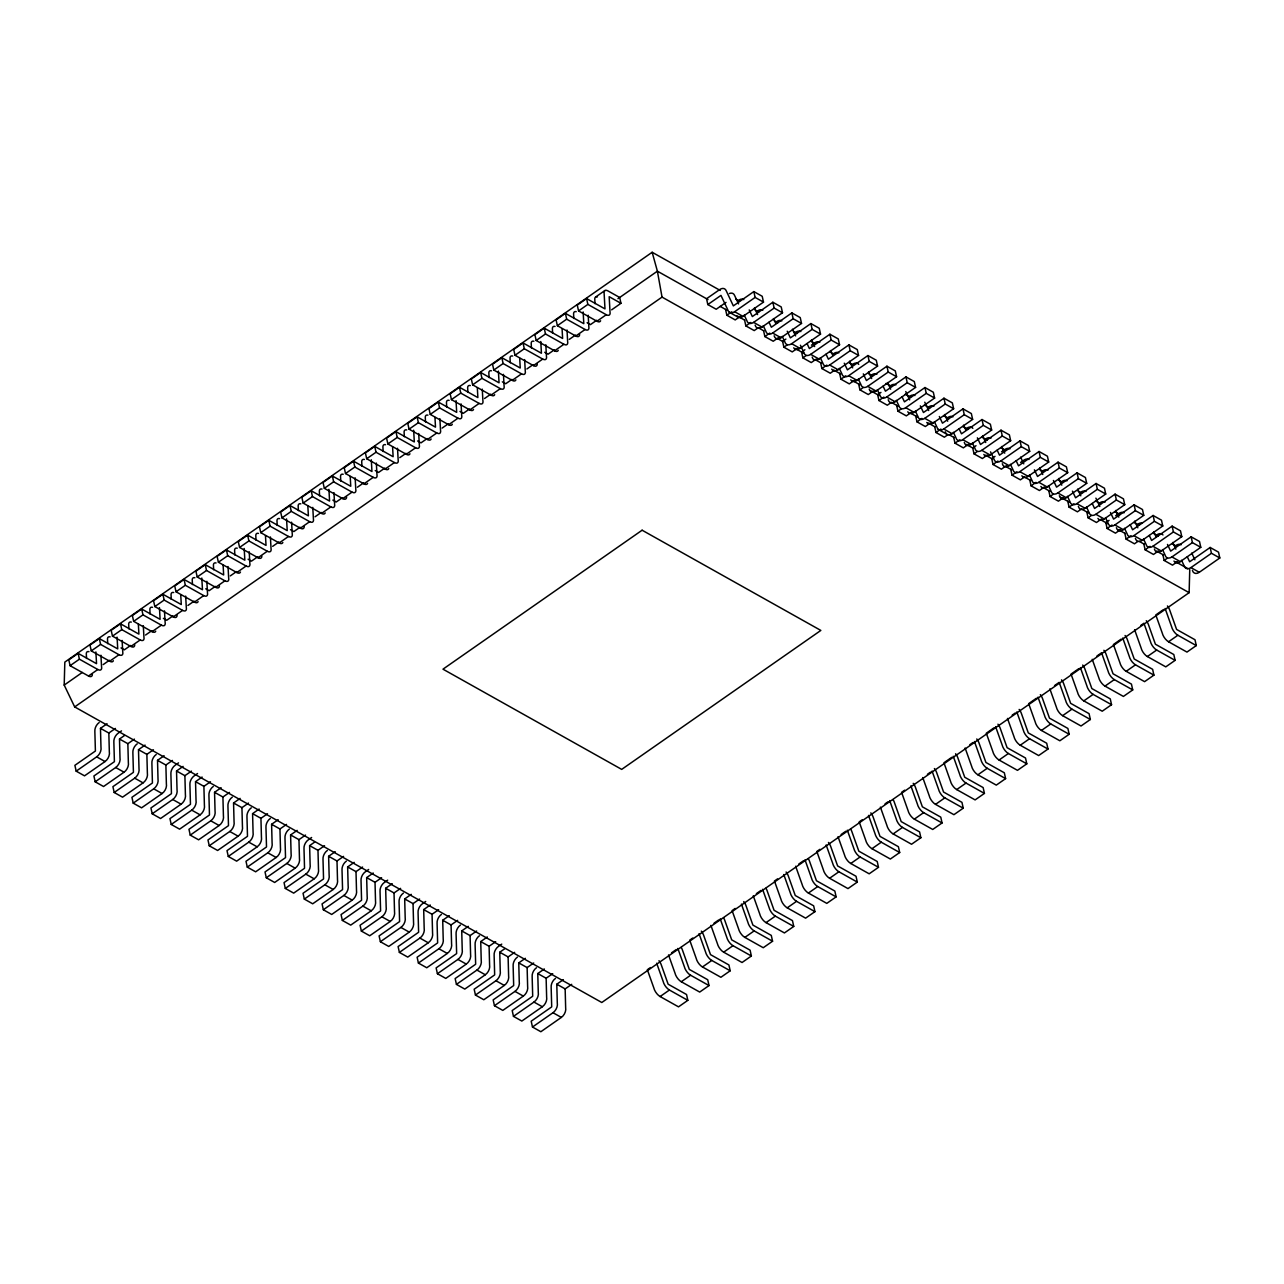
<?xml version="1.0" encoding="UTF-8"?>
<svg xmlns="http://www.w3.org/2000/svg" width="1284" height="1284" viewBox="0 0 1284 1284"><rect width="100%" height="100%" fill="white"/><g stroke="black" fill="none" stroke-linecap="round" stroke-linejoin="round"><path stroke-width="1.5" d="M1189.754 569.695L1189.128 592.678L601.795 1002.499L74.681 706.922L64.2 685.078L64.826 662.095L652.16 252.274L720.244 290.457M95.883 651.951L96.541 663.684L78.131 653.363L68.806 659.864L70.09 665.69L88.5 676.01A7.608 3.403 55.1 0 0 92.368 674.389M117.069 637.169L117.727 648.902L99.317 638.581L89.992 645.082L91.276 650.908L109.686 661.228A7.608 3.403 55.1 0 0 113.361 660.73M138.367 624.329L138.913 634.119L120.503 623.799L111.178 630.3L112.462 636.126L130.872 646.446A7.608 3.403 55.1 0 0 134.74 644.825M159.441 607.605L160.099 619.337L141.689 609.017L132.364 615.518L133.648 621.344L152.058 631.664A7.608 3.403 55.1 0 0 155.733 631.166M180.739 594.765L181.285 604.555L162.875 594.235L153.55 600.735L154.834 606.562L173.244 616.882A7.608 3.403 55.1 0 0 177.112 615.261M201.813 578.041L202.471 589.757L184.061 579.453L174.736 585.953L176.02 591.78L194.43 602.1A7.608 3.403 55.1 0 0 198.105 601.602M223.111 565.201L223.657 574.975L205.247 564.671L195.922 571.171L197.206 576.997L215.616 587.318A7.608 3.403 55.1 0 0 219.484 585.697M244.185 548.477L244.843 560.193L226.433 549.889L217.108 556.389L218.392 562.215L236.802 572.536A7.608 3.403 55.1 0 0 240.477 572.038M265.467 535.637L266.029 545.411L247.619 535.107L238.294 541.607L239.578 547.433L257.988 557.754A7.608 3.403 55.1 0 0 261.856 556.133M286.557 518.913L287.215 530.629L268.805 520.309L259.48 526.825L260.764 532.651L279.174 542.971A7.608 3.403 55.1 0 0 282.849 542.474M307.839 506.073L308.401 515.847L289.991 505.527L280.666 512.043L281.95 517.869L300.36 528.189A7.608 3.403 55.1 0 0 304.228 526.568M328.929 489.348L329.571 501.065L311.177 490.745L301.852 497.261L303.136 503.087L321.546 513.407A7.608 3.403 55.1 0 0 325.205 512.91M350.211 476.508L350.757 486.283L332.363 475.963L323.038 482.479L324.322 488.305L342.732 498.625A7.608 3.403 55.1 0 0 346.6 497.004M371.301 459.784L371.943 471.501L353.549 461.181L344.224 467.697L345.508 473.523L363.902 483.843A7.608 3.403 55.1 0 0 367.577 483.346M392.583 446.944L393.129 456.719L374.735 446.399L365.41 452.915L366.694 458.741L385.088 469.061A7.608 3.403 55.1 0 0 388.763 468.564M413.657 430.204L414.315 441.937L395.921 431.617L386.596 438.133L387.88 443.959L406.274 454.279A7.608 3.403 55.1 0 0 409.949 453.782M434.955 417.38L435.501 427.155L417.107 416.835L407.782 423.351L409.066 429.177L427.46 439.497A7.608 3.403 55.1 0 0 431.135 439M456.029 400.64L456.687 412.373L438.293 402.053L428.968 408.569L430.252 414.395L448.646 424.715A7.608 3.403 55.1 0 0 452.321 424.218M477.327 387.816L477.873 397.591L459.479 387.27L450.154 393.787L451.438 399.613L469.832 409.933A7.608 3.403 55.1 0 0 473.507 409.435M498.401 371.076L499.059 382.809L480.665 372.488L471.34 379.005L472.624 384.831L491.018 395.151A7.608 3.403 55.1 0 0 494.693 394.653M519.699 358.252L520.245 368.026L501.851 357.706L492.526 364.223L493.81 370.049L512.204 380.369A7.608 3.403 55.1 0 0 515.879 379.871M540.773 341.512L541.431 353.244L523.037 342.924L513.712 349.441L514.996 355.267L533.39 365.587A7.608 3.403 55.1 0 0 537.274 363.966M562.071 328.688L562.617 338.462L544.223 328.142L534.898 334.659L536.182 340.485L554.576 350.805A7.608 3.403 55.1 0 0 558.251 350.307M583.145 311.948L583.803 323.68L565.409 313.36L556.084 319.877L557.368 325.703L575.762 336.023A7.608 3.403 55.1 0 0 579.63 334.402M611.649 309.829L620.958 303.313L619.691 297.487L607.894 290.874A7.511 3.371 55.1 0 0 604.122 293.266L604.989 308.898L586.579 298.578L577.27 305.094L578.554 310.921L596.948 321.241A7.608 3.403 55.1 0 0 600.623 320.743M595.615 297.005L604.941 290.505M70.09 665.69L79.415 659.19L97.825 669.51A7.608 3.403 55.1 0 0 101.548 666.476L100.922 655.225M91.276 650.908L100.601 644.408L119.011 654.728A7.608 3.403 55.1 0 0 122.734 651.694L122.108 640.443M112.462 636.126L121.787 629.625L140.197 639.946A7.608 3.403 55.1 0 0 143.92 636.912L143.294 625.661M133.648 621.344L142.973 614.843L161.383 625.164A7.608 3.403 55.1 0 0 165.106 622.13L164.48 610.879M154.834 606.562L164.159 600.061L182.569 610.381A7.608 3.403 55.1 0 0 186.292 607.348L185.666 596.097M176.02 591.78L185.345 585.279L203.739 595.599A7.608 3.403 55.1 0 0 207.462 592.566L206.852 581.315M197.206 576.997L206.531 570.497L224.925 580.817A7.608 3.403 55.1 0 0 228.648 577.784L228.038 566.533M218.392 562.215L227.717 555.715L246.111 566.035A7.608 3.403 55.1 0 0 249.834 563.002L249.224 551.751M239.578 547.433L248.903 540.933L267.297 551.253A7.608 3.403 55.1 0 0 271.02 548.22L270.41 536.969M260.764 532.651L270.089 526.151L288.483 536.471A7.608 3.403 55.1 0 0 292.206 533.438L291.596 522.187M281.95 517.869L291.275 511.369L309.669 521.689A7.608 3.403 55.1 0 0 313.392 518.656L312.782 507.405M303.136 503.087L312.461 496.587L330.855 506.907A7.608 3.403 55.1 0 0 334.578 503.874L333.968 492.623M324.322 488.305L333.647 481.805L352.041 492.125A7.608 3.403 55.1 0 0 355.764 489.092L355.154 477.841M345.508 473.523L354.833 467.023L373.227 477.343A7.608 3.403 55.1 0 0 376.95 474.31L376.34 463.059M366.694 458.741L376.019 452.241L394.413 462.561A7.608 3.403 55.1 0 0 398.136 459.528L397.526 448.276M387.88 443.959L397.205 437.459L415.599 447.779A7.608 3.403 55.1 0 0 419.322 444.746L418.712 433.494M409.066 429.177L418.391 422.677L436.785 432.981A7.608 3.403 55.1 0 0 440.508 429.963L439.898 418.712M430.252 414.395L439.577 407.895L457.971 418.199A7.608 3.403 55.1 0 0 461.694 415.181L461.084 403.93M451.438 399.613L460.763 393.113L479.157 403.417A7.608 3.403 55.1 0 0 482.88 400.399L482.27 389.148M472.624 384.831L481.933 378.331L500.343 388.635A7.608 3.403 55.1 0 0 504.066 385.617L503.456 374.366M493.81 370.049L503.119 363.532L521.529 373.853A7.608 3.403 55.1 0 0 525.252 370.835L524.642 359.584M514.996 355.267L524.305 348.75L542.715 359.071A7.608 3.403 55.1 0 0 546.438 356.053L545.828 344.802M536.182 340.485L545.491 333.968L563.901 344.289A7.608 3.403 55.1 0 0 567.624 341.271L567.014 330.02M557.368 325.703L566.677 319.186L585.087 329.507A7.608 3.403 55.1 0 0 588.81 326.489L588.2 315.238M578.554 310.921L587.863 304.404L606.273 314.724A7.608 3.403 55.1 0 0 609.996 311.707L609.178 296.7L620.958 303.313M64.2 685.078L82.272 672.463M617.957 298.69L657.392 271.181L708.014 299.557M103.185 664.598L109.413 660.265M130.599 645.483L124.371 649.816L121.001 647.922M145.557 635.034L151.785 630.701M172.955 615.919L166.743 620.252L163.373 618.358M187.929 605.47L194.141 601.137M215.327 586.355L209.115 590.688L205.745 588.794M230.301 575.906L236.513 571.573M257.699 556.791L251.487 561.124L248.117 559.23M272.673 546.342L278.885 542.009M300.071 527.226L293.859 531.56L290.489 529.666M315.045 516.778L321.257 512.444M342.443 497.662L336.231 501.996L332.861 500.102M357.417 487.214L363.629 482.88M384.815 468.098L378.603 472.432L375.233 470.538M399.789 457.65L406.001 453.316M427.187 438.534L420.975 442.868L417.605 440.974M442.161 428.086L448.373 423.752M469.559 408.97L463.347 413.304L459.977 411.41M484.533 398.522L490.745 394.188M511.931 379.406L505.719 383.739L502.349 381.846M526.905 368.957L533.117 364.624M554.303 349.842L548.091 354.175L544.721 352.281M569.277 339.393L575.489 335.06M596.675 320.278L590.463 324.611L587.093 322.717M88.5 676.01L97.825 669.51M109.686 661.228L119.011 654.728M130.872 646.446L140.197 639.946M152.058 631.664L161.383 625.164M173.244 616.882L182.569 610.381M194.43 602.1L203.739 595.599M215.616 587.318L224.925 580.817M236.802 572.536L246.111 566.035M257.988 557.754L267.297 551.253M279.174 542.971L288.483 536.471M300.36 528.189L309.669 521.689M321.546 513.407L330.855 506.907M342.732 498.625L352.041 492.125M363.902 483.843L373.227 477.343M385.088 469.061L394.413 462.561M406.274 454.279L415.599 447.779M427.46 439.497L436.785 432.981M448.646 424.715L457.971 418.199M469.832 409.933L479.157 403.417M491.018 395.151L500.343 388.635M512.204 380.369L521.529 373.853M533.39 365.587L542.715 359.071M554.576 350.805L563.901 344.289M575.762 336.023L585.087 329.507M596.948 321.241L606.273 314.724M74.681 706.922L662.03 297.102L1189.128 592.678M99.189 722.523A7.511 4.927 -60.7 0 0 94.856 731.463L95.401 751.028L74.889 765.328L76.173 771.154L96.669 756.854A7.608 4.992 -60.7 0 0 100.971 747.127L100.473 728.349L107.037 723.759M707.821 304.565L720.966 295.4L727.755 309.797A7.608 4.992 -60.7 0 0 734.625 311.723L742.987 316.41L763.498 302.109L762.214 296.283L753.836 291.596L733.341 305.897L726.279 290.89A7.511 4.927 -60.7 0 0 719.682 289.574L706.537 298.739L707.821 304.565L716.199 309.251L726.038 302.382M76.173 771.154L84.535 775.841L105.047 761.54A7.608 4.992 -60.7 0 0 109.333 751.814L108.835 733.036L115.416 728.445M121.499 730.885L118.208 733.18A7.511 4.927 -60.7 0 0 113.859 742.136L114.404 761.685L93.909 775.985L95.176 781.812L103.555 786.514L124.05 772.198A7.608 4.992 -60.7 0 0 128.352 762.487L127.854 743.693L134.419 739.119M95.176 781.812L115.688 767.511A7.608 4.992 -60.7 0 0 119.99 757.785L119.492 739.006L124.42 735.572M725.556 309.396L726.84 315.222L731.768 311.787M734.625 311.723L755.12 297.423L763.498 302.109M740.13 316.474L735.202 319.925L726.84 315.222M755.136 325.141A7.608 4.992 -60.7 0 0 761.99 327.083L782.502 312.766L781.218 306.94L772.856 302.254L752.344 316.554L749.214 309.893M137.227 743.837A7.511 4.927 -60.7 0 0 132.878 752.793L133.424 772.342L112.912 786.659L114.196 792.485L134.708 778.168A7.608 4.992 -60.7 0 0 138.993 768.458L138.495 749.663L145.076 745.089M744.576 320.069L745.843 325.895L750.771 322.445M744.222 315.062L746.774 320.454A7.608 4.992 -60.7 0 0 753.628 322.38L774.14 308.08L782.502 312.766M114.196 792.485L122.558 797.171L143.07 782.871A7.608 4.992 -60.7 0 0 147.371 773.145L146.874 754.366L153.438 749.776M757.496 328.287L754.222 330.582L745.843 325.895M774.156 335.798A7.608 4.992 -60.7 0 0 781.009 337.74L801.521 323.424L800.237 317.597L791.875 312.911L771.363 327.227L769.004 322.22M156.231 754.494A7.511 4.927 -60.7 0 0 151.897 763.45L152.427 782.999L131.931 797.316L133.215 803.142L153.711 788.825A7.608 4.992 -60.7 0 0 158.012 779.115L157.515 760.337L164.079 755.746M763.579 330.726L764.863 336.552L769.79 333.118M763.242 325.719L765.794 331.112A7.608 4.992 -60.7 0 0 772.647 333.054L793.143 318.737L801.521 323.424M133.215 803.142L141.577 807.829L162.089 793.528A7.608 4.992 -60.7 0 0 166.374 783.802L165.877 765.023L172.441 760.433M779.805 336.665L773.225 341.239L764.863 336.552M178.524 762.873L175.25 765.168A7.511 4.927 -60.7 0 0 170.9 774.108L171.446 793.673L150.934 807.973L152.218 813.799L160.58 818.502L181.092 804.185A7.608 4.992 -60.7 0 0 185.394 794.459L184.896 775.68L191.46 771.106M785.888 339.088L782.598 341.383L783.882 347.21L792.244 351.896L797.171 348.462M793.705 347.836A7.608 4.992 -60.7 0 0 800.028 348.397L820.524 334.097L819.24 328.271L810.878 323.568L790.382 337.885L787.236 331.208M152.218 813.799L172.73 799.499A7.608 4.992 -60.7 0 0 177.031 789.772L176.534 770.994L183.098 766.404M783.882 347.21L787.156 344.915M782.245 336.376L784.797 341.769A7.608 4.992 -60.7 0 0 791.65 343.711L812.162 329.394L820.524 334.097M197.543 773.53L194.253 775.825A7.511 4.927 -60.7 0 0 189.92 784.781L190.465 804.33L169.953 818.63L171.237 824.456L179.6 829.159L200.111 814.842A7.608 4.992 -60.7 0 0 204.397 805.132L203.899 786.338L210.48 781.763M804.891 349.762L801.601 352.041L802.885 357.867L811.263 362.57L816.175 359.135M811.456 345.171L814.746 342.876A7.511 4.927 -60.7 0 1 819.834 342.234M812.178 357.129A7.608 4.992 -60.7 0 0 819.032 359.055L839.543 344.754L838.259 338.928L829.897 334.241L809.385 348.542L807.042 343.534M171.237 824.456L191.749 810.156A7.608 4.992 -60.7 0 0 196.035 800.43L195.537 781.651L202.102 777.061M802.885 357.867L806.175 355.588M800.413 345.236L803.816 352.442A7.608 4.992 -60.7 0 0 810.669 354.368L831.181 340.067L839.543 344.754M831.727 369.15A7.608 4.992 -60.7 0 0 838.051 369.728L858.563 355.411L857.279 349.585L848.901 344.898L828.405 359.199L826.045 354.207M213.272 786.482A7.511 4.927 -60.7 0 0 208.939 795.438L209.469 814.987L188.973 829.304L190.241 835.13L210.753 820.813A7.608 4.992 -60.7 0 0 215.054 811.103L214.556 792.308L221.121 787.734M820.62 362.714L821.904 368.54L826.832 365.105M820.283 357.706L822.819 363.099A7.608 4.992 -60.7 0 0 829.689 365.025L850.185 350.725L858.563 355.411M190.241 835.13L198.619 839.816L219.115 825.516A7.608 4.992 -60.7 0 0 223.416 815.789L222.918 797.011L229.483 792.421M833.557 370.932L830.266 373.227L821.904 368.54M850.746 379.823A7.608 4.992 -60.7 0 0 857.054 380.385L877.566 366.084L876.282 360.242L867.92 355.556L847.408 369.872L844.278 363.195M232.292 797.139A7.511 4.927 -60.7 0 0 227.942 806.095L228.488 825.644L207.976 839.961L209.26 845.787L229.772 831.486A7.608 4.992 -60.7 0 0 234.057 821.76L233.56 802.981L240.14 798.391M839.64 373.371L840.924 379.197L845.835 375.763M839.287 368.364L841.839 373.756A7.608 4.992 -60.7 0 0 848.692 375.698L869.204 361.382L877.566 366.084M209.26 845.787L217.622 850.473L238.134 836.173A7.608 4.992 -60.7 0 0 242.435 826.447L241.938 807.668L248.502 803.078M854.213 380.449L849.286 383.884L840.924 379.197M869.22 389.116A7.608 4.992 -60.7 0 0 876.073 391.042L896.585 376.742L895.301 370.916L886.939 366.213L866.427 380.529L863.297 373.853M251.295 807.813A7.511 4.927 -60.7 0 0 246.961 816.752L247.491 836.317L226.995 850.618L228.279 856.444L248.775 842.144A7.608 4.992 -60.7 0 0 253.076 832.417L252.579 813.639L259.143 809.048M858.643 384.028L859.927 389.855L863.217 387.559M858.306 379.021L860.858 384.414A7.608 4.992 -60.7 0 0 867.711 386.356L888.223 372.055L896.585 376.742M228.279 856.444L236.641 861.147L257.153 846.83A7.608 4.992 -60.7 0 0 261.438 837.12L260.941 818.325L267.505 813.751M873.216 391.106L868.289 394.541L859.927 389.855M880.952 392.406L877.662 394.686L878.946 400.512L887.308 405.214L890.598 402.919M888.223 399.773A7.608 4.992 -60.7 0 0 895.092 401.715L915.588 387.399L914.304 381.573L905.942 376.886L885.446 391.187L883.087 386.179M270.314 818.47A7.511 4.927 -60.7 0 0 265.965 827.426L266.51 846.975L245.998 861.275L247.282 867.117L267.794 852.801A7.608 4.992 -60.7 0 0 272.096 843.074L271.598 824.296L278.163 819.722M878.946 400.512L883.874 397.077M877.309 389.678L879.861 395.087A7.608 4.992 -60.7 0 0 886.714 397.013L907.226 382.712L915.588 387.399M247.282 867.117L255.644 871.804L276.156 857.487A7.608 4.992 -60.7 0 0 280.458 847.777L279.96 828.982L286.525 824.408M907.772 411.795A7.608 4.992 -60.7 0 0 914.096 412.373L934.608 398.056L933.324 392.23L924.961 387.543L904.45 401.844L902.106 396.852M289.317 829.127A7.511 4.927 -60.7 0 0 284.984 838.083L285.529 857.632L265.018 871.948L266.302 877.774L286.813 863.458A7.608 4.992 -60.7 0 0 291.099 853.748L290.601 834.953L297.166 830.379M896.665 405.359L897.949 411.185L901.24 408.89M896.328 400.351L898.88 405.744A7.608 4.992 -60.7 0 0 905.734 407.686L926.245 393.369L934.608 398.056M266.302 877.774L274.664 882.461L295.176 868.161A7.608 4.992 -60.7 0 0 299.461 858.434L298.963 839.656L305.544 835.065M911.255 412.437L906.327 415.872L897.949 411.185M311.627 837.505L308.337 839.8A7.511 4.927 -60.7 0 0 304.003 848.74L304.533 868.289L284.037 882.606L285.305 888.432L293.683 893.118L314.179 878.818A7.608 4.992 -60.7 0 0 318.48 869.091L317.983 850.313L324.547 845.723M926.791 422.468A7.608 4.992 -60.7 0 0 933.115 423.03L953.627 408.729L952.343 402.887L943.965 398.2L923.469 412.517L920.323 405.84M285.305 888.432L305.817 874.131A7.608 4.992 -60.7 0 0 310.118 864.405L309.621 845.626L314.548 842.176M915.685 416.016L916.969 421.842L921.896 418.407M915.348 411.008L917.883 416.401A7.608 4.992 -60.7 0 0 924.753 418.343L945.249 404.027L953.627 408.729M930.258 423.094L925.331 426.529L916.969 421.842M945.265 431.761A7.608 4.992 -60.7 0 0 952.118 433.687L972.63 419.387L971.346 413.56L962.984 408.858L942.472 423.174L939.342 416.498M327.356 850.457A7.511 4.927 -60.7 0 0 323.006 859.397L323.552 878.962L303.04 893.263L304.324 899.089L324.836 884.788A7.608 4.992 -60.7 0 0 329.121 875.062L328.624 856.284L335.204 851.693M934.704 426.673L935.988 432.499L940.899 429.065M934.351 421.666L936.903 427.058A7.608 4.992 -60.7 0 0 943.756 429L964.268 414.7L972.63 419.387M304.324 899.089L312.686 903.792L333.198 889.475A7.608 4.992 -60.7 0 0 337.499 879.765L337.002 860.97L343.566 856.396M947.624 434.907L944.35 437.202L935.988 432.499M964.284 442.418A7.608 4.992 -60.7 0 0 971.137 444.36L991.649 430.044L990.365 424.218L982.003 419.531L961.491 433.832L959.132 428.824M346.359 861.115A7.511 4.927 -60.7 0 0 342.025 870.071L342.571 889.619L322.059 903.92L323.343 909.762L343.839 895.446A7.608 4.992 -60.7 0 0 348.141 885.735L347.643 866.941L354.207 862.366M953.707 437.33L954.991 443.173L959.918 439.722M953.37 432.323L955.922 437.732A7.608 4.992 -60.7 0 0 962.775 439.658L983.287 425.357L991.649 430.044M323.343 909.762L331.705 914.449L352.217 900.132A7.608 4.992 -60.7 0 0 356.503 890.422L356.005 871.627L362.586 867.053M968.28 444.424L963.353 447.859L954.991 443.173M368.652 869.477L365.378 871.772A7.511 4.927 -60.7 0 0 361.029 880.728L361.574 900.277L341.062 914.593L342.346 920.419L350.725 925.106L371.22 910.805A7.608 4.992 -60.7 0 0 375.522 901.079L375.024 882.301L381.589 877.71M976.017 445.708L972.726 448.004L974.01 453.83L982.372 458.516L987.3 455.082M983.833 454.456A7.608 4.992 -60.7 0 0 990.157 455.017L1010.652 440.701L1009.385 434.875L1001.006 430.188L980.511 444.489L977.365 437.828M342.346 920.419L362.858 906.103A7.608 4.992 -60.7 0 0 367.16 896.393L366.662 877.598L373.227 873.024M974.01 453.83L977.284 451.535M972.373 442.996L974.925 448.389A7.608 4.992 -60.7 0 0 981.779 450.331L1002.29 436.014L1010.652 440.701M387.672 880.15L384.381 882.445A7.511 4.927 -60.7 0 0 380.048 891.385L380.594 910.934L360.082 925.25L361.366 931.077L369.728 935.763L390.24 921.463A7.608 4.992 -60.7 0 0 394.525 911.736L394.027 892.958L400.608 888.367M995.02 456.366L991.746 458.661L993.014 464.487L1001.392 469.174L1006.319 465.739M1001.584 451.791L1004.874 449.496A7.511 4.927 -60.7 0 1 1009.962 448.854M1002.306 463.733A7.608 4.992 -60.7 0 0 1009.16 465.675L1029.672 451.374L1028.388 445.532L1020.026 440.845L999.514 455.162L997.17 450.154M361.366 931.077L381.878 916.776A7.608 4.992 -60.7 0 0 386.163 907.05L385.665 888.271L392.23 883.681M993.014 464.487L997.941 461.052M990.542 451.856L993.944 459.046A7.608 4.992 -60.7 0 0 1000.798 460.988L1021.31 446.672L1029.672 451.374M1020.603 462.449L1023.894 460.153A7.511 4.927 -60.7 0 1 1028.982 459.512M1021.855 475.77A7.608 4.992 -60.7 0 0 1028.179 476.332L1048.691 462.031L1047.407 456.205L1039.045 451.503L1018.533 465.819L1016.174 460.812M403.401 893.102A7.511 4.927 -60.7 0 0 399.067 902.042L399.597 921.607L379.101 935.908L380.385 941.734L400.881 927.433A7.608 4.992 -60.7 0 0 405.182 917.707L404.685 898.928L411.249 894.338M1010.749 469.318L1012.033 475.144L1016.96 471.709M1010.412 464.31L1012.948 469.703A7.608 4.992 -60.7 0 0 1019.817 471.645L1040.313 457.345L1048.691 462.031M380.385 941.734L388.747 946.436L409.243 932.12A7.608 4.992 -60.7 0 0 413.544 922.41L413.047 903.615L419.611 899.041M1023.685 477.552L1020.395 479.847L1012.033 475.144M425.694 901.464L422.42 903.759A7.511 4.927 -60.7 0 0 418.07 912.715L418.616 932.264L398.104 946.565L399.388 952.407L407.75 957.094L428.262 942.777A7.608 4.992 -60.7 0 0 432.564 933.067L432.066 914.272L438.63 909.698M1040.875 486.427A7.608 4.992 -60.7 0 0 1047.198 487.005L1067.694 472.689L1066.41 466.862L1058.048 462.176L1037.536 476.476L1034.406 469.816M399.388 952.407L419.9 938.09A7.608 4.992 -60.7 0 0 424.185 928.38L423.688 909.586L430.268 905.011M1029.768 479.975L1031.052 485.817L1035.979 482.367M1029.415 474.968L1031.967 480.377A7.608 4.992 -60.7 0 0 1038.82 482.303L1059.332 468.002L1067.694 472.689M1044.341 487.069L1039.414 490.504L1031.052 485.817M1059.348 495.72A7.608 4.992 -60.7 0 0 1066.201 497.662L1086.713 483.346L1085.429 477.52L1077.067 472.833L1056.555 487.134L1053.426 480.473M441.423 914.417A7.511 4.927 -60.7 0 0 437.09 923.373L437.635 942.921L417.123 957.238L418.407 963.064L438.903 948.748A7.608 4.992 -60.7 0 0 443.205 939.037L442.707 920.243L449.272 915.669M1048.771 490.648L1050.055 496.475L1053.345 494.179M1048.434 485.641L1050.986 491.034A7.608 4.992 -60.7 0 0 1057.839 492.976L1078.351 478.659L1086.713 483.346M418.407 963.064L426.769 967.751L447.281 953.45A7.608 4.992 -60.7 0 0 451.567 943.724L451.069 924.945L457.65 920.355M1063.345 497.727L1058.417 501.161L1050.055 496.475M1078.351 506.377A7.608 4.992 -60.7 0 0 1085.221 508.32L1105.717 494.019L1104.449 488.193L1096.071 483.49L1075.575 497.807L1072.429 491.13M460.442 925.09A7.511 4.927 -60.7 0 0 456.093 934.03L456.639 953.595L436.127 967.895L437.411 973.721L457.923 959.421A7.608 4.992 -60.7 0 0 462.224 949.695L461.726 930.916L468.291 926.326M1067.79 501.306L1069.074 507.132L1074.002 503.697M1067.437 496.298L1069.989 501.691A7.608 4.992 -60.7 0 0 1076.843 503.633L1097.355 489.316L1105.717 494.019M437.411 973.721L445.789 978.408L466.285 964.107A7.608 4.992 -60.7 0 0 470.586 954.381L470.088 935.603L476.653 931.012M1080.727 509.539L1077.437 511.818L1069.074 507.132M1097.916 518.415A7.608 4.992 -60.7 0 0 1104.224 518.977L1124.736 504.676L1123.452 498.85L1115.09 494.147L1094.578 508.464L1092.235 503.456M479.446 935.747A7.511 4.927 -60.7 0 0 475.112 944.687L475.658 964.252L455.146 978.552L456.43 984.379L476.942 970.078A7.608 4.992 -60.7 0 0 481.227 960.352L480.73 941.573L487.31 936.983M1086.81 511.963L1088.078 517.789L1091.368 515.51M1086.457 506.955L1089.009 512.348A7.608 4.992 -60.7 0 0 1095.862 514.29L1116.374 499.99L1124.736 504.676M456.43 984.379L464.792 989.081L485.304 974.765A7.608 4.992 -60.7 0 0 489.589 965.054L489.092 946.26L495.672 941.686M1101.383 519.041L1096.456 522.492L1088.078 517.789M501.755 944.109L498.465 946.404A7.511 4.927 -60.7 0 0 494.131 955.36L494.661 974.909L474.165 989.226L475.449 995.052L483.811 999.738L504.307 985.422A7.608 4.992 -60.7 0 0 508.608 975.712L508.111 956.917L514.675 952.343M1109.103 520.341L1105.813 522.62L1107.097 528.462L1115.459 533.149L1120.386 529.714M1115.668 515.751L1118.958 513.456A7.511 4.927 -60.7 0 1 1124.046 512.814M1116.39 527.708A7.608 4.992 -60.7 0 0 1123.243 529.65L1143.755 515.333L1142.471 509.507L1134.109 504.821L1113.597 519.121L1110.451 512.46M475.449 995.052L495.945 980.735A7.608 4.992 -60.7 0 0 500.246 971.025L499.749 952.23L504.676 948.796M1107.097 528.462L1112.024 525.012M1105.476 517.612L1108.012 523.021A7.608 4.992 -60.7 0 0 1114.881 524.947L1135.377 510.647L1143.755 515.333M1135.393 538.365A7.608 4.992 -60.7 0 0 1142.262 540.307L1162.758 525.991L1161.474 520.164L1153.112 515.478L1132.6 529.778L1130.257 524.787M517.484 957.061A7.511 4.927 -60.7 0 0 513.135 966.017L513.68 985.566L493.168 999.883L494.452 1005.709L514.964 991.392A7.608 4.992 -60.7 0 0 519.25 981.682L518.752 962.888L525.333 958.313M1124.832 533.293L1126.116 539.119L1131.043 535.685M1124.479 528.286L1127.031 533.679A7.608 4.992 -60.7 0 0 1133.884 535.621L1154.396 521.304L1162.758 525.991M494.452 1005.709L502.814 1010.396L523.326 996.095A7.608 4.992 -60.7 0 0 527.628 986.369L527.13 967.59L533.695 963M1137.752 541.511L1134.478 543.806L1126.116 539.119M1154.412 549.022A7.608 4.992 -60.7 0 0 1161.266 550.964L1181.778 536.664L1180.494 530.838L1172.131 526.135L1151.62 540.452L1149.276 535.444M536.487 967.735A7.511 4.927 -60.7 0 0 532.154 976.675L532.699 996.24L512.188 1010.54L513.472 1016.366L533.967 1002.066A7.608 4.992 -60.7 0 0 538.269 992.339L537.771 973.561L544.336 968.971M1143.835 543.951L1145.119 549.777L1150.047 546.342M1143.498 538.943L1146.05 544.336A7.608 4.992 -60.7 0 0 1152.904 546.278L1173.416 531.961L1181.778 536.664M513.472 1016.366L521.834 1021.053L542.346 1006.752A7.608 4.992 -60.7 0 0 546.631 997.026L546.133 978.247L552.714 973.657M1158.409 551.029L1153.481 554.463L1145.119 549.777M1173.961 561.06A7.608 4.992 -60.7 0 0 1180.285 561.622L1200.781 547.321L1199.513 541.495L1191.135 536.808L1170.639 551.109L1167.493 544.432M555.507 978.392A7.511 4.927 -60.7 0 0 551.157 987.348L551.703 1006.897L531.191 1021.197L532.475 1027.023L552.987 1012.723A7.608 4.992 -60.7 0 0 557.288 1002.997L556.791 984.218L563.355 979.628M1162.855 554.608L1164.139 560.434L1167.413 558.155M1162.501 549.6L1165.053 554.993A7.608 4.992 -60.7 0 0 1171.923 556.935L1192.419 542.634L1200.781 547.321M532.475 1027.023L540.853 1031.726L561.349 1017.409A7.608 4.992 -60.7 0 0 565.65 1007.699L565.153 988.905L571.717 984.33M1177.428 561.686L1172.501 565.137L1164.139 560.434M1192.435 570.353A7.608 4.992 -60.7 0 0 1199.288 572.295L1219.8 557.978L1218.516 552.152L1210.154 547.466L1189.642 561.766L1187.299 556.774M1181.521 560.273L1184.073 565.666A7.608 4.992 -60.7 0 0 1190.926 567.592L1211.438 553.292L1219.8 557.978M650.458 967.558L647.345 969.725L653.813 987.894A7.608 3.403 55.1 0 0 660.104 996.528L678.514 1006.849L687.823 1000.348L686.555 994.522L668.145 984.202L661.421 965.279A7.511 3.371 55.1 0 0 658.981 960.705M671.628 952.776L676.299 949.518M692.814 937.994L689.717 940.161L696.185 958.329A7.608 3.403 55.1 0 0 702.476 966.964L720.886 977.284L730.195 970.784L728.911 964.958L710.517 954.638L703.793 935.715A7.511 3.371 55.1 0 0 701.353 931.141M714 923.212L718.671 919.954M735.186 908.43L732.089 910.597L738.557 928.765A7.608 3.403 55.1 0 0 744.848 937.4L763.242 947.72L772.567 941.22L771.283 935.394L752.889 925.074L746.164 906.151A7.511 3.371 55.1 0 0 743.725 901.577M756.372 893.648L761.043 890.39M777.558 878.866L774.461 881.033L780.929 899.201A7.608 3.403 55.1 0 0 787.22 907.836L805.614 918.156L814.939 911.656L813.655 905.83L795.261 895.51L788.537 876.587A7.511 3.371 55.1 0 0 786.097 872.013M798.744 864.084L803.415 860.826M819.93 849.302L816.833 851.469L823.301 869.637A7.608 3.403 55.1 0 0 829.592 878.272L847.986 888.592L857.311 882.092L856.027 876.266L837.633 865.946L830.909 847.023A7.511 3.371 55.1 0 0 828.469 842.448M841.116 834.52L845.787 831.262M862.302 819.738L859.205 821.904L865.673 840.073A7.608 3.403 55.1 0 0 871.964 848.708L890.358 859.028L899.683 852.528L898.399 846.702L880.005 836.382L873.281 817.459A7.511 3.371 55.1 0 0 870.841 812.884M885.045 803.864L888.159 801.697M904.674 790.174L901.577 792.34L908.045 810.509A7.608 3.403 55.1 0 0 914.336 819.144L932.73 829.464L942.055 822.964L940.771 817.138L922.377 806.817L915.653 787.894A7.511 3.371 55.1 0 0 913.213 783.32M927.417 774.3L930.531 772.133M951.717 757.351L943.949 762.776L950.417 780.945A7.608 3.403 55.1 0 0 956.708 789.58L975.102 799.9L984.427 793.4L983.143 787.573L964.733 777.253L958.024 758.33A7.511 3.371 55.1 0 0 955.585 753.756M969.789 744.736L972.887 742.569M994.073 727.787L986.305 733.212L992.789 751.381A7.608 3.403 55.1 0 0 999.064 760.016L1017.474 770.336L1026.799 763.836L1025.515 758.009L1007.105 747.689L1000.396 728.766A7.511 3.371 55.1 0 0 997.957 724.192M1012.161 715.172L1015.259 713.005M1036.445 698.223L1028.677 703.648L1035.161 721.817A7.608 3.403 55.1 0 0 1041.436 730.452L1059.846 740.772L1069.171 734.271L1067.887 728.445L1049.477 718.125L1042.752 699.202A7.511 3.371 55.1 0 0 1040.329 694.628M1054.533 685.608L1059.188 682.366L1065.672 700.534A7.608 3.403 55.1 0 0 1071.947 709.169L1090.357 719.489L1081.032 725.99L1062.622 715.669A7.608 3.403 55.1 0 1 1056.347 707.035L1049.863 688.866M1078.817 668.659L1071.049 674.084L1077.533 692.253A7.608 3.403 55.1 0 0 1083.808 700.887L1102.218 711.208L1111.543 704.707L1110.259 698.881L1091.849 688.561L1085.124 669.638A7.511 3.371 55.1 0 0 1082.701 665.064M1096.905 656.044L1101.56 652.802L1108.028 670.97A7.608 3.403 55.1 0 0 1114.319 679.605L1132.729 689.925L1123.404 696.426L1104.994 686.105A7.608 3.403 55.1 0 1 1098.719 677.471L1092.235 659.302M1121.189 639.095L1113.421 644.52L1119.905 662.688A7.608 3.403 55.1 0 0 1126.18 671.323L1144.59 681.644L1153.915 675.143L1152.631 669.317L1134.221 658.997L1127.496 640.074A7.511 3.371 55.1 0 0 1125.073 635.5M1140.818 625.404L1143.932 623.238L1150.4 641.406A7.608 3.403 55.1 0 0 1156.691 650.041L1175.101 660.361L1165.776 666.861L1147.366 656.541A7.608 3.403 55.1 0 1 1141.091 647.906L1134.607 629.738M1163.561 609.531L1155.793 614.956L1162.277 633.124A7.608 3.403 55.1 0 0 1168.552 641.759L1186.962 652.079L1196.287 645.579L1195.003 639.753L1176.593 629.433L1169.868 610.51A7.511 3.371 55.1 0 0 1167.445 605.936M660.104 996.528L669.429 990.028L687.823 1000.348M681.29 981.746L690.615 975.246L709.009 985.566L699.7 992.067L681.29 981.746A7.608 3.403 55.1 0 1 674.999 973.111L668.531 954.943M702.476 966.964L711.801 960.464L730.195 970.784M723.662 952.182L732.987 945.682L751.381 956.002L742.056 962.502L723.662 952.182A7.608 3.403 55.1 0 1 717.371 943.547L710.903 925.379M744.848 937.4L754.173 930.9L772.567 941.22M766.034 922.618L775.359 916.118L793.753 926.438L784.428 932.938L766.034 922.618A7.608 3.403 55.1 0 1 759.743 913.983L753.275 895.815M787.22 907.836L796.545 901.336L814.939 911.656M808.406 893.054L817.731 886.554L836.125 896.874L826.8 903.374L808.406 893.054A7.608 3.403 55.1 0 1 802.115 884.419L795.647 866.251M829.592 878.272L838.901 871.772L857.311 882.092M850.778 863.49L860.087 856.99L878.497 867.31L869.172 873.81L850.778 863.49A7.608 3.403 55.1 0 1 844.487 854.855L838.019 836.686M871.964 848.708L881.273 842.208L899.683 852.528M893.15 833.926L902.459 827.426L920.869 837.746L911.544 844.246L893.15 833.926A7.608 3.403 55.1 0 1 886.859 825.291L880.391 807.122M914.336 819.144L923.645 812.644L942.055 822.964M935.522 804.362L944.831 797.862L963.241 808.182L953.916 814.682L935.522 804.362A7.608 3.403 55.1 0 1 929.231 795.727L922.763 777.558M956.708 789.58L966.017 783.079L984.427 793.4M977.894 774.798L987.203 768.297L1005.613 778.618L996.288 785.118L977.894 774.798A7.608 3.403 55.1 0 1 971.603 766.163L965.119 747.994M999.064 760.016L1008.389 753.515L1026.799 763.836M1020.25 745.234L1029.575 738.733L1047.985 749.053L1038.66 755.554L1020.25 745.234A7.608 3.403 55.1 0 1 1013.975 736.599L1007.491 718.43M1041.436 730.452L1050.761 723.951L1069.171 734.271M1062.622 715.669L1071.947 709.169M1083.808 700.887L1093.133 694.387L1111.543 704.707M1104.994 686.105L1114.319 679.605M1126.18 671.323L1135.505 664.823L1153.915 675.143M1147.366 656.541L1156.691 650.041M1168.552 641.759L1177.877 635.259L1196.287 645.579M735.941 299.252L739.44 301.21M755.153 310.022L758.635 311.98M774.348 320.791L777.831 322.749M793.544 331.561L797.027 333.519M810.99 341.335L814.489 343.293M830.202 352.105L833.685 354.063M849.398 362.874L852.881 364.833M868.594 373.644L872.093 375.602M886.056 383.435L891.289 386.356M905.252 394.188L910.484 397.125M924.448 404.958L929.68 407.895M943.644 415.727L948.876 418.664M962.839 426.497L968.088 429.434M982.051 437.25L987.284 440.187M1001.247 448.02L1004.73 449.978M1039.639 469.559L1043.138 471.517M1058.851 480.312L1062.333 482.27M1078.046 491.082L1081.529 493.04M1095.493 500.872L1100.725 503.809M1114.689 511.642L1119.937 514.579M1133.9 522.411L1139.133 525.349M1153.096 533.165L1158.329 536.102M1172.292 543.934L1175.791 545.893M753.628 322.38L761.99 327.083M772.647 333.054L781.009 337.74M791.65 343.711L800.028 348.397M810.669 354.368L819.032 359.055M829.689 365.025L838.051 369.728M848.692 375.698L857.054 380.385M867.711 386.356L876.073 391.042M886.714 397.013L895.092 401.715M905.734 407.686L914.096 412.373M924.753 418.343L933.115 423.03M943.756 429L952.118 433.687M962.775 439.658L971.137 444.36M981.779 450.331L990.157 455.017M1000.798 460.988L1009.16 465.675M1019.817 471.645L1028.179 476.332M1038.82 482.303L1047.198 487.005M1057.839 492.976L1066.201 497.662M1076.843 503.633L1085.221 508.32M1095.862 514.29L1104.224 518.977M1114.881 524.947L1123.243 529.65M1133.884 535.621L1142.262 540.307M1152.904 546.278L1161.266 550.964M1171.923 556.935L1180.285 561.622M1190.926 567.592L1199.288 572.295M720.228 306.411L727.209 310.327M737.69 316.201L744.672 320.117M758.635 327.95L763.868 330.887M777.831 338.719L783.063 341.656M795.278 348.494L804.009 353.389M816.223 360.242L821.471 363.179M833.685 370.033L840.667 373.949M852.881 380.802L859.863 384.719M870.343 390.593L879.075 395.488M891.289 402.325L898.27 406.242M910.484 413.095L917.466 417.011M927.947 422.885L934.929 426.802M948.892 434.634L954.124 437.571M966.338 444.424L973.32 448.325M985.534 455.178L992.516 459.094M1006.479 466.927L1011.728 469.864M1023.942 476.717L1030.924 480.633M1043.138 487.487L1050.119 491.403M1060.6 497.277L1069.315 502.156M1081.545 509.01L1088.527 512.926M1100.741 519.779L1107.723 523.695M1118.187 529.57L1125.169 533.486M1139.133 541.318L1144.381 544.255M1156.595 551.109L1163.577 555.009M1175.791 561.862L1188.005 568.716M729.168 312.173L737.546 316.859M938.315 429.45L946.677 434.136M100.473 728.349L108.835 733.036M119.492 739.006L127.854 743.693M138.495 749.663L146.874 754.366M157.515 760.337L165.877 765.023M176.534 770.994L184.896 775.68M195.537 781.651L203.899 786.338M214.556 792.308L222.918 797.011M233.56 802.981L241.938 807.668M252.579 813.639L260.941 818.325M271.598 824.296L279.96 828.982M290.601 834.953L298.963 839.656M309.621 845.626L317.983 850.313M328.624 856.284L337.002 860.97M347.643 866.941L356.005 871.627M366.662 877.598L375.024 882.301M385.665 888.271L394.027 892.958M404.685 898.928L413.047 903.615M423.688 909.586L432.066 914.272M442.707 920.243L451.069 924.945M461.726 930.916L470.088 935.603M480.73 941.573L489.092 946.26M499.749 952.23L508.111 956.917M518.752 962.888L527.13 967.59M537.771 973.561L546.133 978.247M556.791 984.218L565.153 988.905M96.669 756.854L105.047 761.54M115.688 767.511L124.05 772.198M134.708 778.168L143.07 782.871M153.711 788.825L162.089 793.528M172.73 799.499L181.092 804.185M191.749 810.156L200.111 814.842M210.753 820.813L219.115 825.516M229.772 831.486L238.134 836.173M248.775 842.144L257.153 846.83M267.794 852.801L276.156 857.487M286.813 863.458L295.176 868.161M305.817 874.131L314.179 878.818M324.836 884.788L333.198 889.475M343.839 895.446L352.217 900.132M362.858 906.103L371.22 910.805M381.878 916.776L390.24 921.463M400.881 927.433L409.243 932.12M419.9 938.09L428.262 942.777M438.903 948.748L447.281 953.45M457.923 959.421L466.285 964.107M476.942 970.078L485.304 974.765M495.945 980.735L504.307 985.422M514.964 991.392L523.326 996.095M533.967 1002.066L542.346 1006.752M552.987 1012.723L561.349 1017.409M1191.745 553.115L1194.874 559.792M1172.725 542.458L1175.855 549.135M1153.706 531.801L1156.065 536.808M1134.703 521.144L1137.833 527.804M1115.684 510.47L1118.829 517.147M1095.894 498.144L1099.81 506.49M1077.661 489.156L1080.791 495.817M1058.642 478.499L1061.788 485.159M1039.639 467.825L1042.769 474.502M1020.619 457.168L1023.765 463.845M1001.616 446.511L1004.746 453.172M982.597 435.854L985.727 442.515M963.578 425.181L965.937 430.188M944.575 414.523L947.704 421.2M924.769 402.197L928.701 410.527M905.766 391.54L909.682 399.87M887.533 382.536L890.663 389.212M868.514 371.878L871.659 378.555M849.51 361.221L852.64 367.882M830.491 350.548L832.851 355.556M811.488 339.891L814.618 346.568M792.469 329.234L795.598 335.91M773.449 318.576L775.809 323.568M754.446 307.903L757.576 314.58M738.573 303.923L734.641 295.577A7.511 4.927 -60.7 0 0 729.408 293.506M1165.118 608.456L1171.586 626.624A7.608 3.403 55.1 0 0 1177.877 635.259M1122.746 638.02L1129.214 656.188A7.608 3.403 55.1 0 0 1135.505 664.823M1080.374 667.584L1086.842 685.752A7.608 3.403 55.1 0 0 1093.133 694.387M1038.002 697.148L1044.486 715.316A7.608 3.403 55.1 0 0 1050.761 723.951M1016.816 711.93L1023.3 730.098A7.608 3.403 55.1 0 0 1029.575 738.733M995.63 726.712L1002.114 744.88A7.608 3.403 55.1 0 0 1008.389 753.515M974.444 741.494L980.928 759.663A7.608 3.403 55.1 0 0 987.203 768.297M953.258 756.276L959.742 774.445A7.608 3.403 55.1 0 0 966.017 783.079M932.072 771.058L938.556 789.227A7.608 3.403 55.1 0 0 944.831 797.862M910.886 785.84L917.37 804.009A7.608 3.403 55.1 0 0 923.645 812.644M889.7 800.622L896.184 818.791A7.608 3.403 55.1 0 0 902.459 827.426M868.514 815.404L874.998 833.573A7.608 3.403 55.1 0 0 881.273 842.208M847.328 830.186L853.812 848.355A7.608 3.403 55.1 0 0 860.087 856.99M826.142 844.968L832.626 863.137A7.608 3.403 55.1 0 0 838.901 871.772M804.972 859.75L811.44 877.919A7.608 3.403 55.1 0 0 817.731 886.554M783.786 874.532L790.254 892.701A7.608 3.403 55.1 0 0 796.545 901.336M762.6 889.314L769.068 907.483A7.608 3.403 55.1 0 0 775.359 916.118M741.414 904.096L747.882 922.265A7.608 3.403 55.1 0 0 754.173 930.9M720.228 918.879L726.696 937.047A7.608 3.403 55.1 0 0 732.987 945.682M699.042 933.661L705.51 951.829A7.608 3.403 55.1 0 0 711.801 960.464M677.856 948.443L684.324 966.611A7.608 3.403 55.1 0 0 690.615 975.246M656.67 963.225L663.138 981.393A7.608 3.403 55.1 0 0 669.429 990.028M652.16 252.274L657.392 271.181L662.03 297.102M1210.154 547.466L1211.438 553.292M1191.135 536.808L1192.419 542.634M1172.131 526.135L1173.416 531.961M1153.112 515.478L1154.396 521.304M1175.101 660.361L1173.817 654.535L1155.407 644.215L1148.682 625.292A7.511 3.371 55.1 0 0 1146.259 620.718M1134.109 504.821L1135.377 510.647M1115.09 494.147L1116.374 499.99M1096.071 483.49L1097.355 489.316M1132.729 689.925L1131.445 684.099L1113.035 673.779L1106.31 654.856A7.511 3.371 55.1 0 0 1103.887 650.282M1077.067 472.833L1078.351 478.659M1058.048 462.176L1059.332 468.002M1039.045 451.503L1040.313 457.345M1090.357 719.489L1089.073 713.663L1070.663 703.343L1063.938 684.42A7.511 3.371 55.1 0 0 1061.515 679.846M1020.026 440.845L1021.31 446.672M1001.006 430.188L1002.29 436.014M982.003 419.531L983.287 425.357M1047.985 749.053L1046.701 743.227L1028.291 732.907L1021.582 713.984A7.511 3.371 55.1 0 0 1019.143 709.41M962.984 408.858L964.268 414.7M943.965 398.2L945.249 404.027M924.961 387.543L926.245 393.369M1005.613 778.618L1004.329 772.791L985.919 762.471L979.211 743.548A7.511 3.371 55.1 0 0 976.771 738.974M905.942 376.886L907.226 382.712M886.939 366.213L888.223 372.055M867.92 355.556L869.204 361.382M963.241 808.182L961.957 802.356L943.563 792.035L936.839 773.112A7.511 3.371 55.1 0 0 934.399 768.538M848.901 344.898L850.185 350.725M829.897 334.241L831.181 340.067M810.878 323.568L812.162 329.394M920.869 837.746L919.585 831.92L901.191 821.599L894.466 802.677A7.511 3.371 55.1 0 0 893.054 799.595M791.875 312.911L793.143 318.737M772.856 302.254L774.14 308.08M753.836 291.596L755.12 297.423M878.497 867.31L877.213 861.484L858.819 851.164L852.094 832.241A7.511 3.371 55.1 0 0 850.682 829.159M836.125 896.874L834.841 891.048L816.447 880.728L809.722 861.805A7.511 3.371 55.1 0 0 808.31 858.723M793.753 926.438L792.469 920.612L774.075 910.292L767.351 891.369A7.511 3.371 55.1 0 0 765.938 888.287M751.381 956.002L750.097 950.176L731.703 939.856L724.978 920.933A7.511 3.371 55.1 0 0 723.566 917.851M586.579 298.578L587.863 304.404M565.409 313.36L566.677 319.186M709.009 985.566L707.725 979.74L689.331 969.42L682.606 950.497A7.511 3.371 55.1 0 0 681.194 947.415M544.223 328.142L545.491 333.968M523.037 342.924L524.305 348.75M501.851 357.706L503.119 363.532M480.665 372.488L481.933 378.331M459.479 387.27L460.763 393.113M438.293 402.053L439.577 407.895M417.107 416.835L418.391 422.677M395.921 431.617L397.205 437.459M374.735 446.399L376.019 452.241M353.549 461.181L354.833 467.023M332.363 475.963L333.647 481.805M311.177 490.745L312.461 496.587M289.991 505.527L291.275 511.369M268.805 520.309L270.089 526.151M247.619 535.107L248.903 540.933M226.433 549.889L227.717 555.715M205.247 564.671L206.531 570.497M184.061 579.453L185.345 585.279M162.875 594.235L164.159 600.061M141.689 609.017L142.973 614.843M120.503 623.799L121.787 629.625M99.317 638.581L100.601 644.408M78.131 653.363L79.415 659.19M595.006 303.682L594.797 299.766A7.511 3.371 55.1 0 1 597.429 296.893M573.82 318.464L573.611 314.548A7.511 3.371 55.1 0 1 576.243 311.675M552.634 333.246L552.425 329.33A7.511 3.371 55.1 0 1 555.057 326.457M531.448 348.028L531.239 344.112A7.511 3.371 55.1 0 1 533.871 341.239M510.278 362.81L510.053 358.894A7.511 3.371 55.1 0 1 512.685 356.021M489.092 377.592L488.867 373.676A7.511 3.371 55.1 0 1 491.499 370.803M467.906 392.374L467.681 388.458A7.511 3.371 55.1 0 1 470.313 385.585M446.72 407.156L446.495 403.24A7.511 3.371 55.1 0 1 449.127 400.367M425.534 421.938L425.309 418.022A7.511 3.371 55.1 0 1 427.941 415.149M404.348 436.721L404.123 432.804A7.511 3.371 55.1 0 1 406.755 429.931M383.162 451.503L382.937 447.586A7.511 3.371 55.1 0 1 385.569 444.713M361.976 466.285L361.751 462.368A7.511 3.371 55.1 0 1 364.383 459.495M340.79 481.067L340.565 477.15A7.511 3.371 55.1 0 1 343.197 474.277M319.604 495.849L319.379 491.933A7.511 3.371 55.1 0 1 322.011 489.06M298.418 510.631L298.193 506.715A7.511 3.371 55.1 0 1 300.825 503.842M277.232 525.413L277.007 521.497A7.511 3.371 55.1 0 1 279.639 518.624M256.046 540.195L255.821 536.279A7.511 3.371 55.1 0 1 258.453 533.406M234.86 554.977L234.635 551.061A7.511 3.371 55.1 0 1 237.267 548.188M213.674 569.759L213.449 565.843A7.511 3.371 55.1 0 1 216.081 562.97M192.488 584.541L192.263 580.625A7.511 3.371 55.1 0 1 194.895 577.752M171.302 599.323L171.077 595.407A7.511 3.371 55.1 0 1 173.709 592.534M150.116 614.105L149.891 610.189A7.511 3.371 55.1 0 1 152.523 607.316M128.93 628.887L128.705 624.971A7.511 3.371 55.1 0 1 131.337 622.098M107.744 643.669L107.519 639.753A7.511 3.371 55.1 0 1 110.151 636.88M86.558 658.451L86.333 654.535A7.511 3.371 55.1 0 1 88.965 651.662M1176 545.443A7.511 4.927 -60.7 0 1 1181.087 544.801M1156.98 534.786A7.511 4.927 -60.7 0 1 1162.967 534.963M1137.961 524.129A7.511 4.927 -60.7 0 1 1141.941 523.037M1080.919 492.141A7.511 4.927 -60.7 0 1 1086.023 491.499M966.852 428.166A7.511 4.927 -60.7 0 1 972.839 428.342M1099.939 502.798A7.511 4.927 -60.7 0 1 1105.026 502.156M1042.897 470.811A7.511 4.927 -60.7 0 1 1047.985 470.169M1061.916 481.484A7.511 4.927 -60.7 0 1 1067.004 480.826M985.855 438.839A7.511 4.927 -60.7 0 1 990.959 438.181M947.833 417.509A7.511 4.927 -60.7 0 1 952.921 416.867M928.83 406.851A7.511 4.927 -60.7 0 1 933.917 406.209M909.81 396.178A7.511 4.927 -60.7 0 1 914.898 395.536M795.727 332.219A7.511 4.927 -60.7 0 1 800.831 331.577M738.701 300.231A7.511 4.927 -60.7 0 1 743.789 299.589M776.724 321.562A7.511 4.927 -60.7 0 1 781.812 320.92M852.769 364.207A7.511 4.927 -60.7 0 1 858.755 364.367M757.704 310.888A7.511 4.927 -60.7 0 1 762.792 310.247M871.788 374.864A7.511 4.927 -60.7 0 1 876.876 374.222M742.987 316.41A7.608 4.992 -60.7 0 1 736.663 315.848M890.791 385.521A7.511 4.927 -60.7 0 1 895.895 384.879M833.765 353.533A7.511 4.927 -60.7 0 1 838.853 352.891M642.112 530.212L442.98 669.173L621.697 769.389L820.845 630.428L642.112 530.212"/></g></svg>
